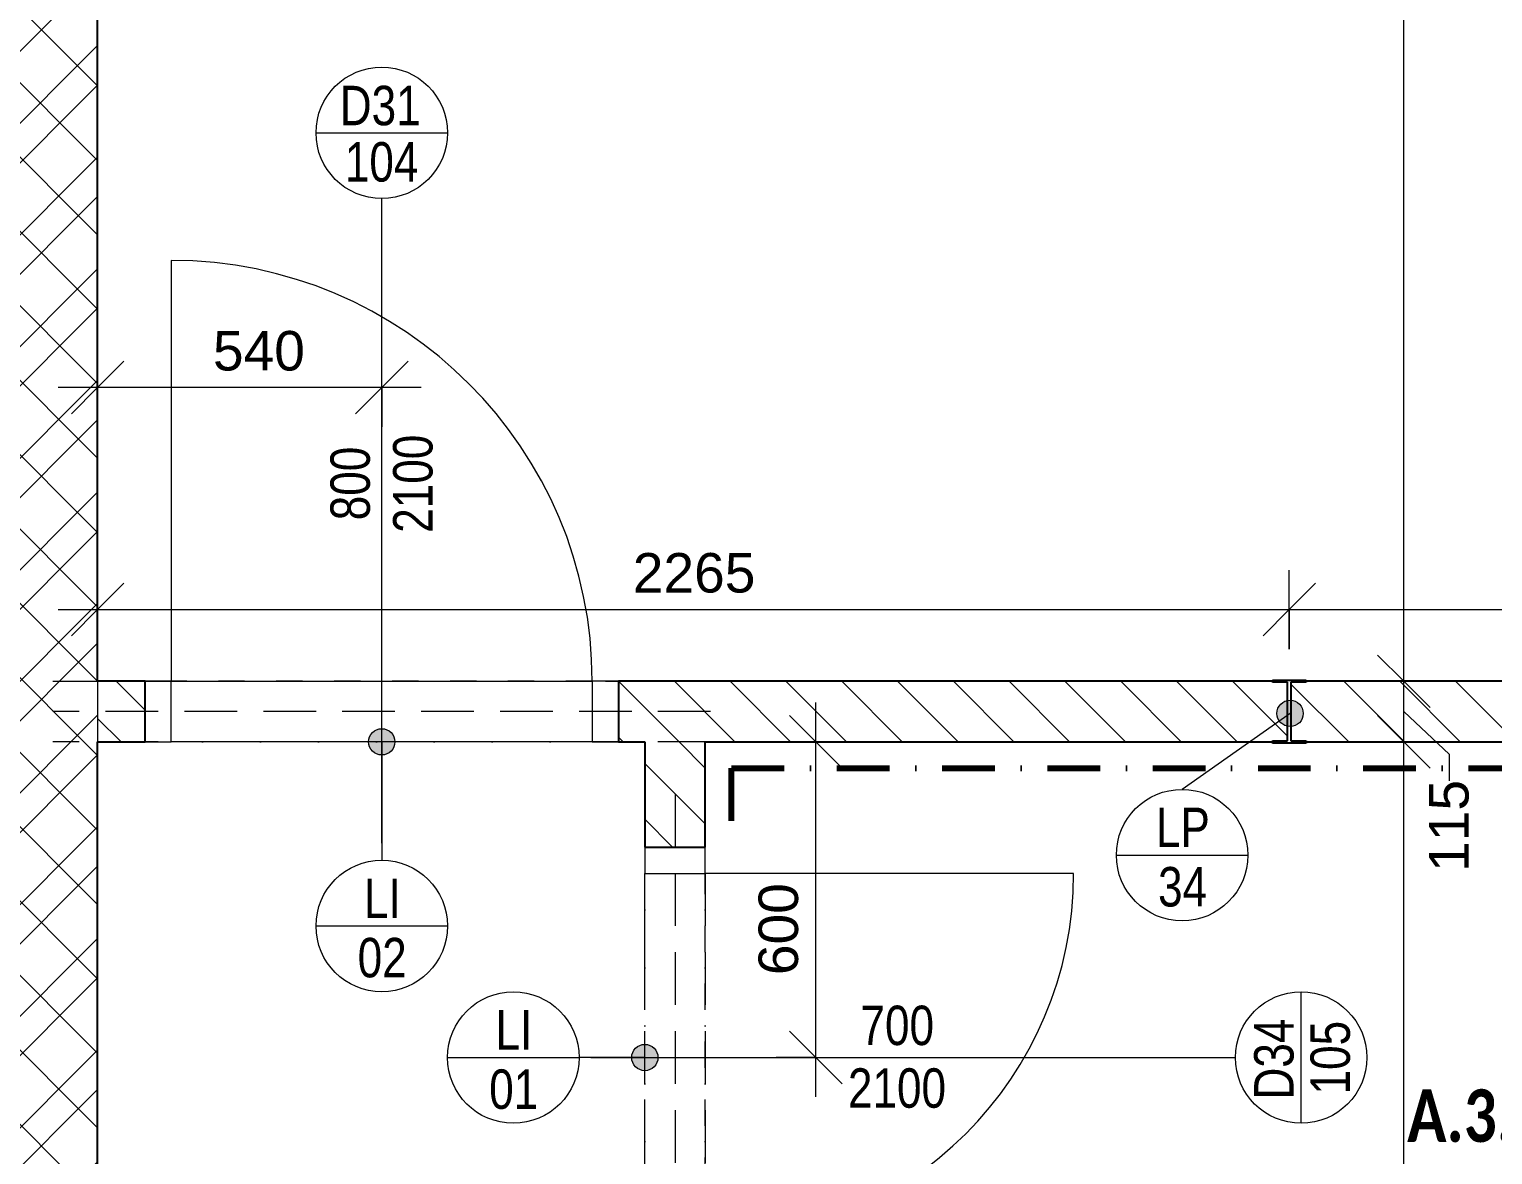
# Model space of a CAD drawing. Header units: millimetres. Extents: x -2204 to 40828, y -3577 to 13817.
# Drawn here: x 18965 to 21747, y 7865 to 10004 of the extents above; entities that cross this region are included whole.
import ezdxf

# ---------------------------------------------------------------- set-up
doc = ezdxf.new("R2010")
doc.units = ezdxf.units.MM
for name, pattern in [('HA_Dash_3mm-S1mm', [150, 100, -50]), ('HA_DashDot_2_2mm-S0_6mm', [110, 50, -30, 0, -30]), ('HA_DashDot_4mm-S1mm', [200, 100, -50, 0, -50])]:
    doc.linetypes.add(name, pattern=pattern)
for name, color, linetype, lineweight in [('A-____-____-DIMS', 9, 'Continuous', 5), ('A-____-____-DIMS-50', 9, 'Continuous', 5), ('A-AREA-____-IDEN', 9, 'Continuous', 9), ('A-DOOR-____-IDEN', 9, 'Continuous', 9), ('A-DOOR-____-MCUT', 9, 'HA_DashDot_2_2mm-S0_6mm', 9), ('A-DOOR-____-OTLN', 9, 'Continuous', 9), ('A-DOOR-FRAM-MCUT', 9, 'Continuous', 9), ('A-GENM-____-HDLN', 9, 'HA_Dash_3mm-S1mm', 9), ('A-GENM-____-IDEN', 9, 'Continuous', 9), ('A-GENM-____-OTLN', 9, 'Continuous', 9), ('A-WALL-____-MCUT', 9, 'Continuous', 9), ('A-WALL-____-PATT', 9, 'Continuous', 25), ('I-WALL-____-MCUT', 9, 'Continuous', 25), ('I-WALL-____-OTLN', 9, 'Continuous', 9), ('S-COLS-____-MCUT', 9, 'Continuous', 25), ('S-COLS-____-OTLN', 9, 'Continuous', 9)]:
    doc.layers.add(name, color=color, linetype=linetype, lineweight=lineweight)
doc.styles.add('Arial_1', font='arial.ttf', dxfattribs={"height": 75})
doc.styles.add('Arial_2', font='arial.ttf', dxfattribs={"width": 0.8, "height": 75})
doc.styles.add('Calibri_B', font='calibrib.ttf', dxfattribs={"width": 0.8, "height": 100})
doc.dimstyles.new('Inner_Dimensions', dxfattribs={"dimscale": 304.8, "dimtxt": 76.519455, "dimasz": 0.328084, "dimexe": 0.246063, "dimexo": 0.0625, "dimgap": 0.032808, "dimtad": 1, "dimdec": 0, "dimzin": 0, "dimdsep": 46, "dimtxsty": 'Arial_1', "dimblk1": 'OBLIQUE', "dimblk2": 'OBLIQUE', "dimsah": 1, "dimcen": 0.09, "dimdle": 0.246063, "dimazin": 0, "dimtfac": 1, "dimtdec": 4, "dimtix": 1, "dimtmove": 2, "dimatfit": 3, "dimfxl": 0.246063, "dimfxlon": 1, "dimtvp": 1, "dimtolj": 1, "dimtzin": 0, "dimlwd": 9, "dimlwe": 9, "dimarcsym": 2})
doc.dimstyles.new('Inner_Dimensions_1', dxfattribs={"dimscale": 304.8, "dimtxt": 76.519455, "dimasz": 0.328084, "dimexe": 0.246063, "dimexo": 0.0625, "dimgap": 0.032808, "dimtad": 1, "dimdec": 0, "dimzin": 0, "dimdsep": 46, "dimtxsty": 'Arial_1', "dimblk1": 'OBLIQUE', "dimblk2": 'OBLIQUE', "dimsah": 1, "dimcen": 0.09, "dimdle": 0.246063, "dimazin": 0, "dimtfac": 1, "dimtdec": 4, "dimtix": 1, "dimtmove": 0, "dimatfit": 3, "dimfxl": 0.246063, "dimfxlon": 1, "dimtvp": 1, "dimtolj": 1, "dimtzin": 0, "dimlwd": 9, "dimlwe": 9, "dimarcsym": 2})
doc.dimstyles.new('Inner_Dimensions_2', dxfattribs={"dimscale": 304.8, "dimtxt": 76.519455, "dimasz": 0.328084, "dimexe": 0.246063, "dimexo": 0.0625, "dimgap": 0.032808, "dimtad": 1, "dimdec": 0, "dimzin": 0, "dimdsep": 46, "dimtxsty": 'Arial_1', "dimblk1": 'OBLIQUE', "dimblk2": 'OBLIQUE', "dimsah": 1, "dimcen": 0.09, "dimdle": 0.246063, "dimazin": 0, "dimtfac": 1, "dimtdec": 4, "dimtix": 1, "dimtmove": 1, "dimatfit": 3, "dimfxl": 0.246063, "dimfxlon": 1, "dimtvp": 1, "dimtolj": 1, "dimtzin": 0, "dimlwd": 9, "dimlwe": 9, "dimarcsym": 2})
pattern_1 = [(135, (0, 0), (-53.033, -53.033), [])]

# ---------------------------------------------------------------- blocks, each defined once
blk = doc.blocks.new('HA_DR_Single_Swing_Solid - In_BJ_700x2100-2215785-DSP_3NP-A')
at = {"layer": 'A-DOOR-____-MCUT'}
for p, q in [((-350, 57.5), (350, 57.5)), ((-350, -57.5), (350, -57.5))]:
    blk.add_line(p, q, dxfattribs=at)
at = {"layer": 'A-DOOR-____-OTLN', "lineweight": 5}
blk.add_line((350, -757.5), (350, -57.5), dxfattribs=at)
blk.add_arc((350, -57.5), 700, 180, 270, dxfattribs=at)
at = {"layer": 'A-DOOR-FRAM-MCUT'}
for p, q in [((-350, 57.5), (-400, 57.5)), ((-350, -57.5), (-350, 57.5)), ((400, 57.5), (350, 57.5)), ((350, 57.5), (350, -57.5)), ((-400, -57.5), (-350, -57.5)), ((350, -57.5), (400, -57.5))]:
    blk.add_line(p, q, dxfattribs=at)
blk = doc.blocks.new('HA_DR_Single_Swing_Solid - In_BJ_800x2100-2215795-DSP_3NP-A')
at = {"layer": 'A-DOOR-____-MCUT'}
for p, q in [((-400, 57.5), (400, 57.5)), ((-400, -57.5), (400, -57.5))]:
    blk.add_line(p, q, dxfattribs=at)
at = {"layer": 'A-DOOR-____-OTLN', "lineweight": 5}
blk.add_line((400, -857.5), (400, -57.5), dxfattribs=at)
blk.add_arc((400, -57.5), 800, 180, 270, dxfattribs=at)
at = {"layer": 'A-DOOR-FRAM-MCUT'}
for p, q in [((-400, 57.5), (-450, 57.5)), ((-400, -57.5), (-400, 57.5)), ((450, 57.5), (400, 57.5)), ((400, 57.5), (400, -57.5)), ((-450, -57.5), (-400, -57.5)), ((400, -57.5), (450, -57.5))]:
    blk.add_line(p, q, dxfattribs=at)
blk = doc.blocks.new('HA_GM_Tiling_LineBased - Generic Tiles-1740806-DSP_3NP-A')
at = {"layer": 'A-GENM-____-OTLN', "linetype": 'HA_DashDot_4mm-S1mm', "lineweight": 80}
blk.add_line((50, -50), (150, -50), dxfattribs=at)
blk = doc.blocks.new('HA_GM_Tiling_LineBased - Generic Tiles-1747322-DSP_3NP-A')
at = {"layer": 'A-GENM-____-OTLN', "linetype": 'HA_DashDot_4mm-S1mm', "lineweight": 80}
blk.add_line((50, -50), (3291.7, -50), dxfattribs=at)
blk = doc.blocks.new('HA_sCO_I_Parallel - IPE 120-1929771-DSP_3NP-A')
at = {"layer": 'S-COLS-____-MCUT'}
for p, q in [((-32, 60), (32, 60)), ((-32, 55.6), (-32, 60)), ((32, 60), (32, 55.6)), ((-3.15, 55.6), (-32, 55.6)), ((-3.15, -55.6), (-3.15, 55.6)), ((3.15, 55.6), (3.15, -55.6)), ((32, 55.6), (3.15, 55.6)), ((-32, -55.6), (-3.15, -55.6)), ((-32, -60), (-32, -55.6)), ((3.15, -55.6), (32, -55.6)), ((32, -55.6), (32, -60)), ((32, -60), (-32, -60))]:
    blk.add_line(p, q, dxfattribs=at)
blk = doc.blocks.new('TB_Porotherm KP11_5_1000mm - TB_Porotherm KP11_5_1000mm-1965691-DSP_3NP-A')
at = {"layer": 'A-GENM-____-HDLN'}
for p, q in [((-500, 57.5), (500, 57.5)), ((-500, 0), (500, 0)), ((500, -57.5), (-500, -57.5))]:
    blk.add_line(p, q, dxfattribs=at)
blk = doc.blocks.new('TB_Porotherm KP11_5_1250mm - TB_Porotherm KP11_5_1250mm-1972106-DSP_3NP-A')
at = {"layer": 'A-GENM-____-HDLN'}
for p, q in [((-625, 57.5), (625, 57.5)), ((-625, 0), (625, 0)), ((625, -57.5), (-625, -57.5))]:
    blk.add_line(p, q, dxfattribs=at)
blk = doc.blocks.new('DIMBLOCK38-DSP_3NP-A')
at = {"layer": 'A-____-____-DIMS-50', "lineweight": 9}
for p, q in [((19095, 9248.5), (19095, 9398.5)), ((19635, 9248.5), (19635, 9398.5)), ((19095, 9323.5), (19145, 9373.5)), ((19635, 9323.5), (19685, 9373.5)), ((19710, 9323.5), (19020, 9323.5)), ((19095, 9323.5), (19045, 9273.5)), ((19095, 9323.5), (19095, 9248.5)), ((19635, 9323.5), (19585, 9273.5)), ((19635, 9323.5), (19635, 9248.5))]:
    blk.add_line(p, q, dxfattribs=at)
at = {"layer": 'A-____-____-DIMS-50', "color": 0, "lineweight": 9, "insert": (19314.1, 9430.8), "char_height": 75, "width": 207.662, "attachment_point": 1, "line_spacing_factor": 0.941778, "style": 'Arial_1'}
blk.add_mtext('540', dxfattribs=at)
blk = doc.blocks.new('_Oblique')
at = {"color": 0, "linetype": 'ByBlock', "lineweight": -2}
blk.add_line((-0.5, -0.5), (0.5, 0.5), dxfattribs=at)
blk = doc.blocks.new('DIMBLOCK39-DSP_3NP-A')
at = {"layer": 'A-____-____-DIMS-50', "lineweight": 9}
for p, q in [((20459.9, 7975), (20459.9, 8725)), ((20459.9, 8650), (20409.9, 8700)), ((20384.9, 8650), (20534.9, 8650)), ((20459.9, 8650), (20384.9, 8650)), ((20459.9, 8650), (20509.9, 8600)), ((20459.9, 8050), (20409.9, 8100)), ((20384.9, 8050), (20534.9, 8050)), ((20459.9, 8050), (20384.9, 8050)), ((20459.9, 8050), (20509.9, 8000))]:
    blk.add_line(p, q, dxfattribs=at)
at = {"layer": 'A-____-____-DIMS-50', "color": 0, "lineweight": 9, "insert": (20351.2, 8206.6), "char_height": 75, "width": 207.662, "attachment_point": 1, "rotation": 90, "line_spacing_factor": 0.941778, "style": 'Arial_1'}
blk.add_mtext('600', dxfattribs=at)
blk = doc.blocks.new('HA_TAG_Door_TypeMark_wDimensions - Scale50_Right with Bouble-921060-DSP_3NP-A')
at = {"layer": 'A-DOOR-____-IDEN'}
for p, q in [((0, 5), (0, -19.5)), ((-2.5, -22), (2.5, -22))]:
    blk.add_line(p, q, dxfattribs=at)
blk.add_circle((0, -22), 2.5, dxfattribs=at)
blk = doc.blocks.new('HA_TAG_Door_TypeMark_wDimensions - Scale50_Left with Bouble-921048-DSP_3NP-A')
at = {"layer": 'A-DOOR-____-IDEN'}
for p, q in [((-2.5, 22), (2.5, 22)), ((0, -5), (0, 19.5))]:
    blk.add_line(p, q, dxfattribs=at)
blk.add_circle((0, 22), 2.5, dxfattribs=at)
blk = doc.blocks.new('DIMBLOCK80-DSP_3NP-A')
at = {"layer": 'A-____-____-DIMS-50', "lineweight": 9}
for p, q in [((21577.6, 8650), (21527.6, 8700)), ((21502.6, 8650), (21652.6, 8650)), ((21577.6, 8650), (21502.6, 8650)), ((21577.6, 6432.5), (21577.6, 8650)), ((21577.6, 8650), (21627.6, 8600)), ((21577.6, 6432.5), (21527.6, 6482.5)), ((21502.6, 6432.5), (21652.6, 6432.5)), ((21577.6, 6432.5), (21502.6, 6432.5)), ((21577.6, 6432.5), (21627.6, 6382.5))]:
    blk.add_line(p, q, dxfattribs=at)
at = {"layer": 'A-____-____-DIMS-50', "color": 0, "lineweight": 9, "insert": (21470.2, 7425.9), "char_height": 75, "width": 276.883, "attachment_point": 1, "rotation": 90, "line_spacing_factor": 0.941778, "style": 'Arial_1'}
blk.add_mtext('2218', dxfattribs=at)
blk = doc.blocks.new('DIMBLOCK81-DSP_3NP-A')
at = {"layer": 'A-____-____-DIMS-50', "lineweight": 9}
for p, q in [((21577.6, 8765), (21527.6, 8815)), ((21502.6, 8765), (21652.6, 8765)), ((21577.6, 8765), (21502.6, 8765)), ((21577.6, 8650), (21577.6, 8765)), ((21577.6, 8765), (21627.6, 8715)), ((21664.3, 8625.8), (21577.6, 8707.5)), ((21577.6, 8650), (21527.6, 8700)), ((21502.6, 8650), (21652.6, 8650)), ((21577.6, 8650), (21502.6, 8650)), ((21577.6, 8650), (21627.6, 8600)), ((21664.3, 8575.8), (21664.3, 8625.8))]:
    blk.add_line(p, q, dxfattribs=at)
at = {"layer": 'A-____-____-DIMS-50', "color": 0, "lineweight": 9, "insert": (21625.8, 8402.8), "char_height": 75, "width": 207.662, "attachment_point": 1, "rotation": 90, "line_spacing_factor": 0.941778, "style": 'Arial_1'}
blk.add_mtext('115', dxfattribs=at)
blk = doc.blocks.new('DIMBLOCK82-DSP_3NP-A')
at = {"layer": 'A-____-____-DIMS-50', "lineweight": 9}
for p, q in [((21577.6, 8765), (21577.6, 11610)), ((21577.6, 11535), (21527.6, 11585)), ((21502.6, 11535), (21652.6, 11535)), ((21577.6, 11535), (21502.6, 11535)), ((21577.6, 11535), (21627.6, 11485)), ((21577.6, 8765), (21527.6, 8815)), ((21502.6, 8765), (21652.6, 8765)), ((21577.6, 8765), (21502.6, 8765)), ((21577.6, 8765), (21627.6, 8715))]:
    blk.add_line(p, q, dxfattribs=at)
at = {"layer": 'A-____-____-DIMS-50', "color": 0, "lineweight": 9, "insert": (21470.2, 10034.6), "char_height": 75, "width": 276.883, "attachment_point": 1, "rotation": 90, "line_spacing_factor": 0.941778, "style": 'Arial_1'}
blk.add_mtext('2770', dxfattribs=at)
blk = doc.blocks.new('DIMBLOCK146-DSP_3NP-A')
at = {"layer": 'A-____-____-DIMS-50', "lineweight": 9}
for p, q in [((19095, 8976.4), (19095, 8826.4)), ((19095, 8901.4), (19095, 8976.4)), ((21360, 8826.4), (21360, 8976.4)), ((19095, 8901.4), (19145, 8951.4)), ((21360, 8901.4), (21410, 8951.4)), ((19020, 8901.4), (21360, 8901.4)), ((19095, 8901.4), (19045, 8851.4)), ((21360, 8901.4), (21310, 8851.4)), ((21360, 8901.4), (21360, 8826.4))]:
    blk.add_line(p, q, dxfattribs=at)
at = {"layer": 'A-____-____-DIMS-50', "color": 0, "lineweight": 9, "insert": (20112.1, 9008.8), "char_height": 75, "width": 276.883, "attachment_point": 1, "line_spacing_factor": 0.941778, "style": 'Arial_1'}
blk.add_mtext('2265', dxfattribs=at)
blk = doc.blocks.new('DIMBLOCK147-DSP_3NP-A')
at = {"layer": 'A-____-____-DIMS-50', "lineweight": 9}
for p, q in [((21360, 8826.4), (21360, 8976.4)), ((23621, 8826.4), (23621, 8976.4)), ((21360, 8901.4), (21410, 8951.4)), ((23621, 8901.4), (23671, 8951.4)), ((21360, 8901.4), (21310, 8851.4)), ((21360, 8901.4), (23696, 8901.4)), ((21360, 8901.4), (21360, 8826.4)), ((23621, 8901.4), (23571, 8851.4)), ((23621, 8901.4), (23621, 8826.4))]:
    blk.add_line(p, q, dxfattribs=at)
at = {"layer": 'A-____-____-DIMS-50', "color": 0, "lineweight": 9, "insert": (22375.2, 9008.8), "char_height": 75, "width": 276.883, "attachment_point": 1, "line_spacing_factor": 0.941778, "style": 'Arial_1'}
blk.add_mtext('2261', dxfattribs=at)
blk = doc.blocks.new('HA_TAG_GM_Products - Generic-588599-DSP_3NP-A')
at = {"layer": 'A-GENM-____-IDEN'}
blk.add_line((-2.5, 0), (2.5, 0), dxfattribs=at)
blk.add_circle((0, 0), 2.5, dxfattribs=at)

msp = doc.modelspace()

# ---------------------------------------------------------------- hatches: boundary and pattern name
at = {"layer": 'A-GENM-____-IDEN'}
h = msp.add_hatch(color=256, dxfattribs=at)
edge = h.paths.add_edge_path()
edge.add_arc((21361.5, 8704.1), 25, 0, 360)
h = msp.add_hatch(color=256, dxfattribs=at)
edge = h.paths.add_edge_path()
edge.add_arc((19635, 8650), 25, 0, 360)
h = msp.add_hatch(color=256, dxfattribs=at)
edge = h.paths.add_edge_path()
edge.add_arc((20135, 8050), 25, 0, 360)
at = {"layer": 'A-WALL-____-PATT', "lineweight": 5}
h = msp.add_hatch(dxfattribs=at)
h.set_pattern_fill('FP_6', color=256, style=0, pattern_type=2)
h.set_pattern_definition([(45, (0, 0), (-106.066, 106.066), []), (45, (75, 0), (-106.066, 106.066), []), (315, (0, 0), (70.7107, 70.7107), [])])
h.paths.add_polyline_path([(19095, 6975), (19095, 11550), (18845, 11550), (18845, 6975)])
h = msp.add_hatch(dxfattribs=at)
h.set_pattern_fill('FP_1', color=256, style=0, pattern_type=2)
h.set_pattern_definition(pattern_1)
h.paths.add_polyline_path([(23591.7, 8650), (23621, 8765), (21392, 8765), (21392, 8763.1), (21363.2, 8763.1), (21363.2, 8651.9), (21392, 8651.9), (21392, 8650), (22012.9, 8650)])
h.paths.add_polyline_path([(19185, 8650), (19185, 8765), (19095, 8765), (19095, 8650)])
h.paths.add_polyline_path([(20085, 8650), (21328, 8650), (21328, 8651.9), (21356.9, 8651.9), (21356.9, 8763.1), (21328, 8763.1), (21328, 8765), (20085, 8765)])
h = msp.add_hatch(dxfattribs=at)
h.set_pattern_fill('FP_1', color=256, style=0, pattern_type=2)
h.set_pattern_definition(pattern_1)
h.paths.add_polyline_path([(20135, 4760), (20250, 4760), (20250, 5585.5), (20248.1, 5585.5), (20248.1, 5614.4), (20136.9, 5614.4), (20136.9, 5585.5), (20135, 5585.5), (20135, 4875)])
h.paths.add_polyline_path([(20137.9, 5620.7), (20248.1, 5620.7), (20248.1, 5649.5), (20250, 5649.5), (20250, 6995), (20135, 6995), (20135, 5649.5), (20136.9, 5649.5), (20136.9, 5620.7)])
h.paths.add_polyline_path([(20135, 7355), (20250, 7355), (20250, 7650), (20135, 7650), (20135, 7481.4)])
h.paths.add_polyline_path([(20250, 8450), (20250, 8650), (20135, 8650), (20135, 8450)])

# ---------------------------------------------------------------- linework, layer by layer
at = {"layer": 'A-GENM-____-IDEN'}
for p, q in [((21361.5, 8704.1), (21156.3, 8559.7)), ((19635, 8650), (19635, 8425)), ((20135, 8050), (20010, 8050))]:
    msp.add_line(p, q, dxfattribs=at)
for centre in [(21361.5, 8704.1), (19635, 8650), (20135, 8050)]:
    msp.add_circle(centre, 25, dxfattribs=at)
at = {"layer": 'A-WALL-____-MCUT'}
msp.add_line((19095, 8765), (19095, 8650), dxfattribs=at)
at = {"layer": 'I-WALL-____-MCUT'}
for p, q in [((19095, 8765), (19095, 11535)), ((19185, 8765), (19095, 8765)), ((19185, 8650), (19185, 8765)), ((21328, 8765), (20085, 8765)), ((20085, 8765), (20085, 8650)), ((23621, 8765), (21392, 8765)), ((19095, 6725), (19095, 8650)), ((19095, 8650), (19185, 8650)), ((20085, 8650), (20135, 8650)), ((20135, 8650), (20135, 8450)), ((20250, 8650), (21328, 8650)), ((20250, 8450), (20250, 8650)), ((21392, 8650), (23591.7, 8650)), ((20135, 8450), (20250, 8450))]:
    msp.add_line(p, q, dxfattribs=at)
at = {"layer": 'I-WALL-____-OTLN'}
for p, q in [((19235, 8765), (20035, 8765)), ((20035, 8650), (19235, 8650))]:
    msp.add_line(p, q, dxfattribs=at)

# ---------------------------------------------------------------- block references
at = {"layer": 'A-DOOR-____-IDEN', "xscale": 49.99999999999998, "yscale": 49.99999999999998, "zscale": 49.99999999999998}
msp.add_blockref('HA_TAG_Door_TypeMark_wDimensions - Scale50_Left with Bouble-921048-DSP_3NP-A', (19635, 8707.5), dxfattribs=at)
at = {"layer": 'A-DOOR-____-IDEN', "xscale": 49.99999999999998, "yscale": 49.99999999999998, "zscale": 49.99999999999998, "rotation": 89.99999999999991}
msp.add_blockref('HA_TAG_Door_TypeMark_wDimensions - Scale50_Right with Bouble-921060-DSP_3NP-A', (20282.5, 8050), dxfattribs=at)
at = {"layer": 'A-DOOR-____-OTLN'}
for name, p, rotation in [('HA_DR_Single_Swing_Solid - In_BJ_800x2100-2215795-DSP_3NP-A', (19635, 8707.5), 180), ('HA_DR_Single_Swing_Solid - In_BJ_700x2100-2215785-DSP_3NP-A', (20192.5, 8050), 89.9999999999998)]:
    msp.add_blockref(name, p, dxfattribs=dict(at, rotation=rotation))
at = {"layer": 'A-GENM-____-IDEN', "xscale": 49.99999999999998, "yscale": 49.99999999999998, "zscale": 49.99999999999998}
for p in [(21156.3, 8434.7), (19635, 8300), (19885, 8050)]:
    msp.add_blockref('HA_TAG_GM_Products - Generic-588599-DSP_3NP-A', p, dxfattribs=at)
at = {"layer": 'A-GENM-____-OTLN'}
for name, p, rotation in [('TB_Porotherm KP11_5_1250mm - TB_Porotherm KP11_5_1250mm-1972106-DSP_3NP-A', (19635, 8707.5), 180), ('TB_Porotherm KP11_5_1000mm - TB_Porotherm KP11_5_1000mm-1965691-DSP_3NP-A', (20192.5, 8050), 270)]:
    msp.add_blockref(name, p, dxfattribs=dict(at, rotation=rotation))
at = {"layer": 'A-GENM-____-OTLN', "linetype": 'HA_DashDot_4mm-S1mm', "lineweight": 80, "rotation": 90}
msp.add_blockref('HA_GM_Tiling_LineBased - Generic Tiles-1740806-DSP_3NP-A', (20250, 8450), dxfattribs=at)
at = {"layer": 'A-GENM-____-OTLN', "linetype": 'HA_DashDot_4mm-S1mm', "lineweight": 80}
msp.add_blockref('HA_GM_Tiling_LineBased - Generic Tiles-1747322-DSP_3NP-A', (20250, 8650), dxfattribs=at)
at = {"layer": 'S-COLS-____-OTLN', "rotation": 180}
msp.add_blockref('HA_sCO_I_Parallel - IPE 120-1929771-DSP_3NP-A', (21360, 8707.5), dxfattribs=at)

# ---------------------------------------------------------------- texts
at = {"layer": 'A-AREA-____-IDEN', "lineweight": 5, "insert": (21584, 7989.5), "char_height": 100, "width": 525.907, "attachment_point": 1, "style": 'Calibri_B'}
msp.add_mtext('A.3.3.04', dxfattribs=at)
at = {"layer": 'A-DOOR-____-IDEN', "lineweight": 5, "char_height": 75, "attachment_point": 1, "style": 'Arial_2'}
for s, insert, width in [('D31', (19555.2, 9896.9), 189.198), ('104', (19564.8, 9789.8), 173.164), ('700', (20544.9, 8148.6), 173.164), ('2100', (20521.1, 8029.5), 230.886)]:
    msp.add_mtext(s, dxfattribs=dict(at, insert=insert, width=width))
at = {"layer": 'A-DOOR-____-IDEN', "lineweight": 5, "char_height": 75, "attachment_point": 1, "rotation": 90, "style": 'Arial_2'}
for s, insert, width in [('800', (19537.4, 9071.1), 173.164), ('2100', (19656.5, 9047.3), 230.886), ('D34', (21293.1, 7970.2), 189.198), ('105', (21400.2, 7979.8), 173.164)]:
    msp.add_mtext(s, dxfattribs=dict(at, insert=insert, width=width))
at = {"layer": 'A-GENM-____-IDEN', "lineweight": 5, "char_height": 75, "attachment_point": 1, "style": 'Arial_2'}
for s, insert, width in [('LP', (21106.5, 8524.9), 125.063), ('34', (21110.5, 8412.1), 115.443), ('LI', (19601.2, 8390.1), 86.582), ('02', (19589.2, 8277.4), 115.443), ('LI', (19851.2, 8140.1), 86.582), ('01', (19839.2, 8027.4), 115.443)]:
    msp.add_mtext(s, dxfattribs=dict(at, insert=insert, width=width))

# ---------------------------------------------------------------- dimensions: what is measured, and where the dimension line sits
at = {"layer": 'A-____-____-DIMS', "lineweight": 9}
for base, p1, p2, override, picture, middle in [((21577.6, 11535), (21502.6, 8765), (21502.6, 11535), {"dimpost": '<>', "dimfxl": 2770}, 'DIMBLOCK82-DSP_3NP-A', (21529.3, 10150)), ((21577.6080566, 8650), (21502.6080566, 6432.5), (21502.6080566, 8650), {"dimpost": '<>', "dimfxl": 2217.5}, 'DIMBLOCK80-DSP_3NP-A', (21529.3150823, 7541.25))]:
    dim = msp.add_linear_dim(base=base, p1=p1, p2=p2, angle=90, dimstyle='Inner_Dimensions_1', override=override, dxfattribs=at)
    dim.commit()
    dim.dimension.update_dxf_attribs({"geometry": picture, "text_midpoint": middle})
dim = msp.add_linear_dim(base=(19095, 9323.5), p1=(19635, 9248.5), p2=(19095, 9248.5), dimstyle='Inner_Dimensions', override={"dimpost": '<>', "dimfxl": 540}, dxfattribs=at)
dim.commit()
dim.dimension.update_dxf_attribs({"geometry": 'DIMBLOCK38-DSP_3NP-A', "text_midpoint": (19417.9, 9380.8), "dimtype": 160, "text_rotation": 360})
for base, p1, p2, override, picture, middle in [((21360, 8901.4), (19095, 8976.4), (21360, 8826.4), {"dimpost": '<>', "dimfxl": 2269.961453}, 'DIMBLOCK146-DSP_3NP-A', (20227.5, 8949.7)), ((23621, 8901.4), (21360, 8826.4), (23621, 8826.4), {"dimpost": '<>', "dimfxl": 2261.039911}, 'DIMBLOCK147-DSP_3NP-A', (22490.5, 8949.7))]:
    dim = msp.add_linear_dim(base=base, p1=p1, p2=p2, dimstyle='Inner_Dimensions_1', override=override, dxfattribs=at)
    dim.commit()
    dim.dimension.update_dxf_attribs({"geometry": picture, "text_midpoint": middle})
for base, p1, p2, dimstyle, override, picture, middle in [((21577.6, 8765), (21502.6, 8650), (21502.6, 8765), 'Inner_Dimensions_2', {"dimpost": '<>', "dimfxl": 115}, 'DIMBLOCK81-DSP_3NP-A', (21675.8, 8506.6)), ((20459.9, 8650), (20384.9, 8050), (20384.9, 8650), 'Inner_Dimensions', {"dimpost": '<>', "dimfxl": 600}, 'DIMBLOCK39-DSP_3NP-A', (20401.2, 8310.4))]:
    dim = msp.add_linear_dim(base=base, p1=p1, p2=p2, angle=90, dimstyle=dimstyle, override=override, dxfattribs=at)
    dim.commit()
    dim.dimension.update_dxf_attribs({"geometry": picture, "text_midpoint": middle, "dimtype": 160, "text_rotation": 90})

doc.saveas('drawing.dxf')
